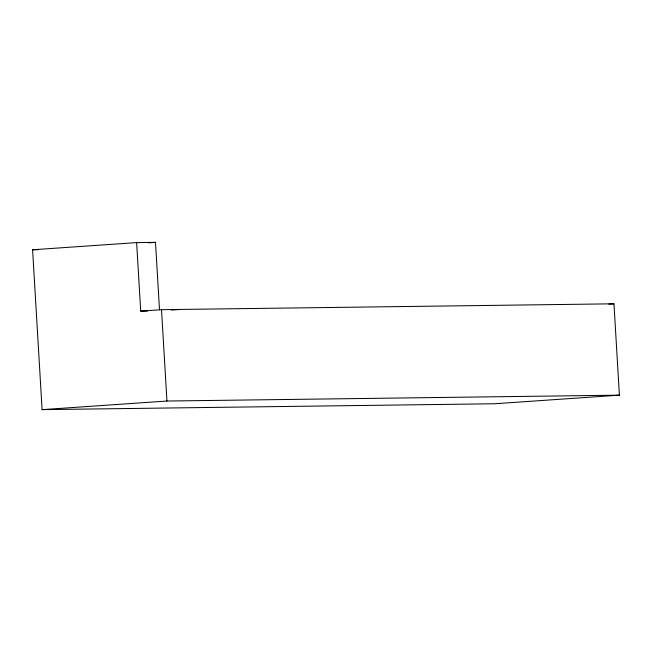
<?xml version="1.0" encoding="UTF-8"?>
<svg xmlns="http://www.w3.org/2000/svg" width="652" height="652" viewBox="0 0 652 652"><rect width="100%" height="100%" fill="white"/><g stroke="black" fill="none" stroke-linecap="round" stroke-linejoin="round"><path stroke-width="0.98" d="M136.635 242.601L140.71 311.118L161.517 309.684L613.972 303.808L619.4 395.161L494.558 403.759L42.095 409.643L32.6 249.773L136.635 242.601L155.494 242.357L159.504 309.863M148.42 242.846L155.494 242.357M171.452 310.059L180.368 309.439M608.895 304.158L613.972 303.808M42.095 409.643L166.945 401.037L619.4 395.161M32.6 249.773L38.549 249.7M140.71 311.118L147.654 311.028M161.517 309.684L166.945 401.037"/></g></svg>
